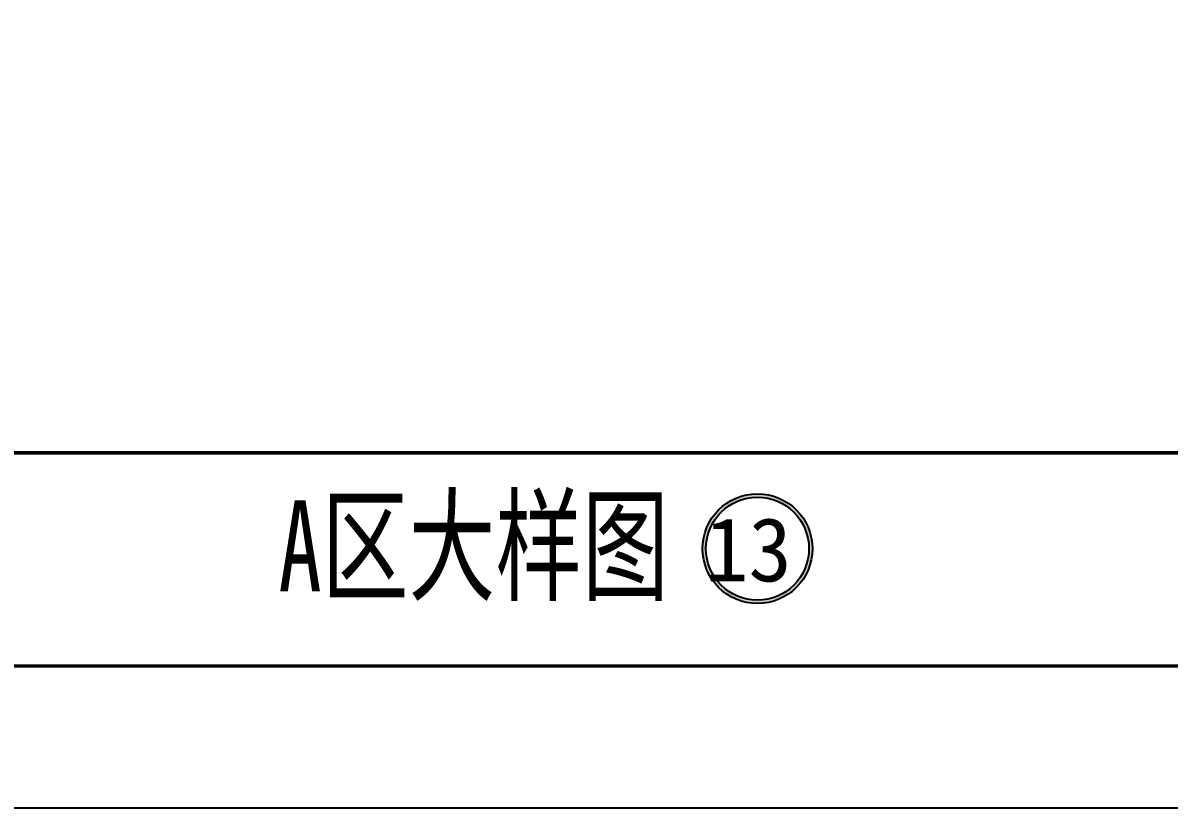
# Model space of a CAD drawing. Extents: x -2485 to 10115, y 1417 to 7253.
# Drawn here: x 4300 to 5107, y 4335 to 4887 of the extents above; entities that cross this region are included whole.
import ezdxf

# ---------------------------------------------------------------- set-up
doc = ezdxf.new("R2010")
doc.units = 0
doc.header["$MEASUREMENT"] = 0
doc.layers.add('TK', color=1, linetype='CONTINUOUS')
doc.styles.add('STYLE1', font='SimSun.ttf', dxfattribs={"width": 0.7})

msp = doc.modelspace()

# ---------------------------------------------------------------- hatches: boundary and pattern name
at = {"layer": 'TK', "linetype": 'CONTINUOUS'}
h = msp.add_hatch(color=256, dxfattribs=at)
edge = h.paths.add_edge_path(flags=16)
edge.add_arc((4817.13, 4517.27), 36.25, 0, 360)
edge = h.paths.add_edge_path()
edge.add_arc((4817.13, 4517.27), 38.65, 0, 360)

# ---------------------------------------------------------------- linework, layer by layer
for p, q in [((5814.98, 4434.72), (1964.98, 4434.72)), ((5914.98, 4334.72), (1714.98, 4334.72))]:
    msp.add_line(p, q, dxfattribs=at)
at = {"layer": 'TK', "linetype": 'CONTINUOUS', "const_width": 2.5}
for points in [[(1964.98, 7184.72), (1964.98, 4434.72), (5814.98, 4434.72), (5814.98, 7184.72), (1964.98, 7184.72)], [(1964.98, 4584.72), (5814.98, 4584.72)]]:
    msp.add_lwpolyline(points, dxfattribs=at)
at = {"layer": 'TK', "linetype": 'CONTINUOUS'}
for radius in [38.65, 36.25]:
    msp.add_circle((4817.13, 4517.27), radius, dxfattribs=at)

# ---------------------------------------------------------------- texts
at = {"layer": 'TK', "linetype": 'CONTINUOUS', "style": 'STYLE1', "width": 0.7}
msp.add_text('A区大样图', height=64, dxfattribs=at).set_placement((4479.92, 4487.32))
at = {"layer": 'TK', "linetype": 'CONTINUOUS'}
msp.add_text('13', height=44.859, dxfattribs=at).set_placement((4780.28, 4494.23))

doc.saveas('drawing.dxf')
